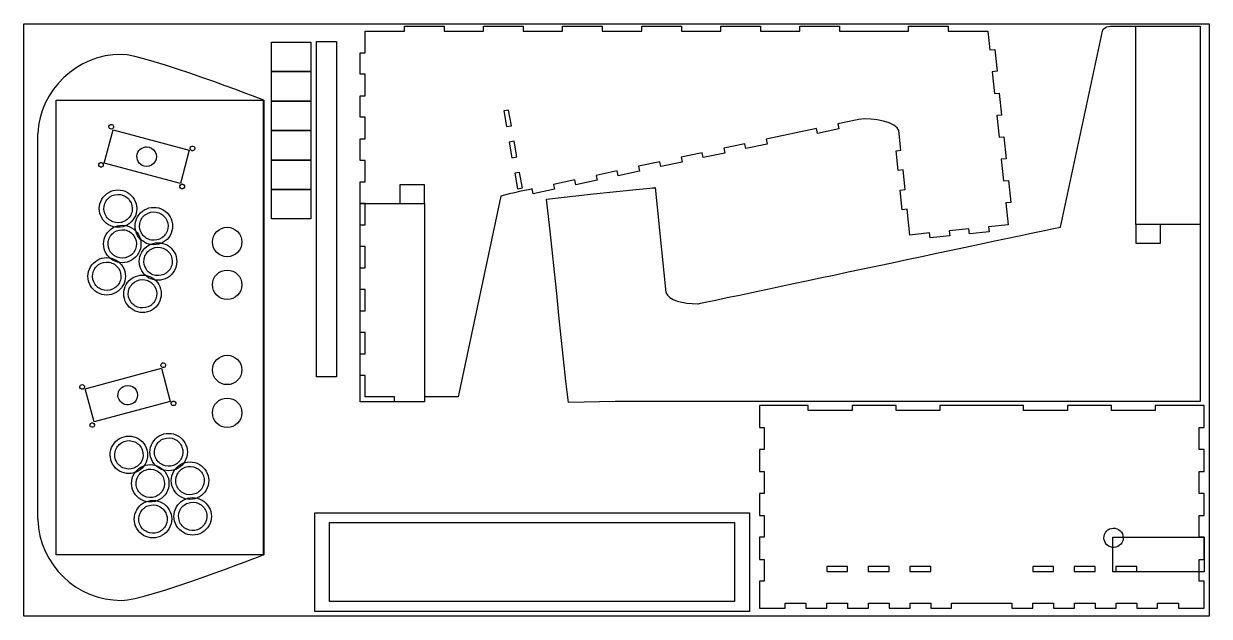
# Model space of a CAD drawing. Extents: x 10 to 3877, y -272 to 1728.
# Drawn here: x 1229 to 2429, y 709 to 1308 of the extents above; entities that cross this region are included whole.
import ezdxf

# ---------------------------------------------------------------- set-up
doc = ezdxf.new("R2010")
doc.units = 0
doc.layers.add('Calque_1', color=7, linetype='CONTINUOUS')

msp = doc.modelspace()

# ---------------------------------------------------------------- linework, layer by layer
at = {"layer": 'Calque_1', "color": 3}
for p, q in [((1229.365083, 1308.047846), (2428.865099, 1308.047846)), ((1229.365083, 708.54783), (1229.365083, 1308.047846)), ((2428.865099, 1308.047846), (2428.865099, 708.54783)), ((2354.714849, 1104.831824), (2354.714849, 1305.664118)), ((2354.714849, 1305.664118), (2419.764778, 1305.664118)), ((2419.764778, 1305.664118), (2419.764778, 1104.831824)), ((1262.348883, 770.82021), (1262.348883, 1230.820177)), ((1262.348883, 1230.820177), (1472.148881, 1230.820177)), ((1472.148881, 1230.820177), (1472.148881, 770.82021)), ((1310.760369, 1167.103877), (1319.76825, 1200.721745)), ((1319.76825, 1200.721745), (1396.852781, 1180.067007)), ((1396.852781, 1180.067007), (1387.844901, 1146.449139)), ((1387.844901, 1146.449139), (1310.760369, 1167.103877)), ((1634.722028, 1145.201134), (1609.822027, 1145.201134)), ((1609.822027, 1145.201134), (1609.822027, 1126.301133)), ((1634.722028, 1126.301133), (1634.722028, 1145.201134)), ((1569.672098, 925.468839), (1569.672098, 1126.301133)), ((1569.672098, 1126.301133), (1634.722028, 1126.301133)), ((1609.822027, 1126.301133), (1634.722028, 1126.301133)), ((1634.722028, 1126.301133), (1634.722028, 925.468839)), ((2419.764778, 1104.831824), (2354.714849, 1104.831824)), ((2354.714849, 1104.831824), (2354.714849, 1085.931823)), ((2379.61485, 1104.831824), (2354.714849, 1104.831824)), ((2379.61485, 1085.931823), (2379.61485, 1104.831824)), ((1319.885732, 1102.710563), (1319.885732, 1102.710563)), ((1356.100451, 1085.000368), (1356.100451, 1085.000368)), ((2354.714849, 1085.931823), (2379.61485, 1085.931823)), ((1324.164483, 1066.922319), (1324.164483, 1066.922319)), ((1360.379184, 1049.212096), (1360.379184, 1049.212096)), ((1308.453964, 1034.211661), (1308.453964, 1034.211661)), ((1344.668679, 1016.501435), (1344.668679, 1016.501435)), ((1291.597735, 938.77438), (1368.682266, 959.429118)), ((1368.682266, 959.429118), (1377.690147, 925.81125)), ((1300.605615, 905.156512), (1291.597735, 938.77438)), ((1377.690147, 925.81125), (1300.605615, 905.156512)), ((1634.722028, 925.468839), (1569.672098, 925.468839)), ((1340.697319, 853.589454), (1340.697319, 853.589454)), ((1380.915283, 856.359335), (1380.915283, 856.359335)), ((1362.296949, 824.7353), (1362.296949, 824.7353)), ((1402.514911, 827.505149), (1402.514911, 827.505149)), ((1365.046569, 788.551781), (1365.046569, 788.551781)), ((1405.264546, 791.321633), (1405.264546, 791.321633)), ((2331.398777, 753.68222), (2331.398777, 788.550421)), ((2331.398777, 788.550421), (2423.666972, 788.550421)), ((2423.666972, 788.550421), (2423.666972, 753.68222)), ((1472.148881, 770.82021), (1262.348883, 770.82021)), ((2423.666972, 753.68222), (2331.398777, 753.68222)), ((2428.865099, 708.54783), (1229.365083, 708.54783))]:
    msp.add_line(p, q, dxfattribs=at)
at = {"layer": 'Calque_1', "color": 7}
for p, q in [((1574.671967, 1278.753997), (1574.671995, 1300.468881)), ((1574.671995, 1300.468881), (1614.622048, 1300.468768)), ((1614.621991, 1305.468617), (1654.722045, 1305.468645)), ((1614.622048, 1300.468768), (1614.621991, 1305.468617)), ((1654.722045, 1305.468645), (1654.722045, 1300.468796)), ((1654.722045, 1300.468796), (1694.622003, 1300.468796)), ((1694.622003, 1300.468796), (1694.622003, 1305.468927)), ((1694.622003, 1305.468927), (1734.722056, 1305.468673)), ((1734.722056, 1305.468673), (1734.722028, 1300.468824)), ((1734.722028, 1300.468824), (1774.621986, 1300.468824)), ((1774.621986, 1300.468824), (1774.622042, 1305.468673)), ((1774.622042, 1305.468673), (1814.722124, 1305.46873)), ((1814.722124, 1305.46873), (1814.722011, 1300.468852)), ((1814.722011, 1300.468852), (1854.621941, 1300.468852)), ((1854.621941, 1300.468852), (1854.622082, 1305.46873)), ((1854.622082, 1305.46873), (1894.721994, 1305.46873)), ((1894.721994, 1305.46873), (1894.721966, 1300.468881)), ((1894.721966, 1300.468881), (1934.622065, 1300.468881)), ((1934.622037, 1305.468758), (1974.722034, 1305.468786)), ((1934.622065, 1300.468881), (1934.622037, 1305.468758)), ((1974.722034, 1305.468786), (1974.722034, 1300.468909)), ((1974.722034, 1300.468909), (2014.622076, 1300.468937)), ((2014.621935, 1305.468786), (2054.722017, 1305.468814)), ((2014.622076, 1300.468937), (2014.621935, 1305.468786)), ((2054.722017, 1305.468814), (2054.722102, 1300.468683)), ((2054.722102, 1300.468683), (2124.622028, 1300.468739)), ((2124.622028, 1300.468739), (2124.622057, 1305.468899)), ((2124.622057, 1305.468899), (2164.722054, 1305.468645)), ((2164.722054, 1305.468645), (2164.72211, 1300.468796)), ((2164.72211, 1300.468796), (2204.672106, 1300.468655)), ((2204.672106, 1300.468655), (2206.825349, 1281.553895)), ((2278.350811, 1102.14416), (2320.672463, 1300.664031)), ((2331.049868, 1305.664086), (2354.714866, 1305.664085)), ((2354.714866, 1305.664085), (2387.924867, 1305.664086)), ((2387.924867, 1305.664086), (2419.699865, 1305.664086)), ((2419.699865, 1305.664086), (2419.699482, 1276.954515)), ((1480.086372, 1289.366427), (1519.88869, 1289.366427)), ((1480.086372, 1259.564113), (1480.086372, 1289.366427)), ((1519.88869, 1289.366427), (1519.88869, 1259.564113)), ((1525.709602, 950.631793), (1525.709602, 1289.895594)), ((1525.709602, 1289.895594), (1545.684781, 1289.895594)), ((1545.684781, 1289.895594), (1545.684781, 950.631793)), ((1569.672005, 1256.889309), (1569.672062, 1278.754053)), ((1569.672062, 1278.754053), (1574.671967, 1278.753997)), ((2206.825349, 1281.553895), (2211.797822, 1282.076514)), ((2211.797822, 1282.076514), (2214.131292, 1259.876603)), ((2419.699472, 1276.954605), (2419.699421, 1255.089768)), ((2419.699482, 1276.954515), (2419.699472, 1276.954605)), ((1480.086372, 1259.564127), (1519.88869, 1259.564127)), ((1480.086372, 1229.761812), (1480.086372, 1259.564127)), ((1519.88869, 1259.564113), (1480.086372, 1259.564113)), ((1519.88869, 1259.564127), (1519.88869, 1229.761812)), ((2214.131292, 1259.876603), (2209.158593, 1259.353956)), ((1574.671939, 1256.889281), (1569.672005, 1256.889309)), ((1574.672137, 1235.224633), (1574.671939, 1256.889281)), ((2209.158593, 1259.353956), (2211.471065, 1237.352899)), ((2419.699421, 1255.089768), (2419.699471, 1255.089836)), ((2419.699471, 1255.089836), (2419.699474, 1233.425092)), ((2211.471065, 1237.352899), (2216.44368, 1237.875574)), ((2216.44368, 1237.875574), (2218.777093, 1215.675607)), ((1472.097827, 770.831361), (1472.097262, 1230.809201)), ((1480.086372, 1229.761855), (1519.88869, 1229.761855)), ((1480.086372, 1199.95954), (1480.086372, 1229.761855)), ((1519.88869, 1229.761812), (1480.086372, 1229.761812)), ((1519.88869, 1229.761855), (1519.88869, 1199.95954)), ((1569.672062, 1213.359945), (1569.672005, 1235.224661)), ((1569.672005, 1235.224661), (1574.672137, 1235.224633)), ((2419.699474, 1233.425092), (2419.699394, 1233.425047)), ((2419.699394, 1233.425047), (2419.699436, 1211.560404)), ((1574.671995, 1213.359917), (1569.672062, 1213.359945)), ((1574.672024, 1191.695269), (1574.671995, 1213.359917)), ((1719.961072, 1220.635042), (1715.036858, 1219.766757)), ((1715.036858, 1219.766757), (1717.824057, 1203.960619)), ((1722.748044, 1204.828903), (1719.961072, 1220.635042)), ((2218.777093, 1215.675607), (2213.804366, 1215.152988)), ((2213.804366, 1215.152988), (2216.116782, 1193.151959)), ((2419.699436, 1211.560404), (2419.699464, 1211.560407)), ((2419.699464, 1211.560407), (2419.699489, 1189.895726)), ((1317.309926, 1201.58549), (1317.309926, 1201.58549)), ((1480.086372, 1199.959582), (1519.88869, 1199.959582)), ((1480.086372, 1170.157268), (1480.086372, 1199.959582)), ((1519.88869, 1199.95954), (1480.086372, 1199.95954)), ((1519.88869, 1199.959582), (1519.88869, 1170.157268)), ((1717.824057, 1203.960619), (1722.748044, 1204.828903)), ((2031.348315, 1202.003577), (1980.582548, 1191.213036)), ((2032.387937, 1197.11292), (2031.348315, 1202.003577)), ((2054.004947, 1201.707723), (2032.387937, 1197.11292)), ((2074.435832, 1211.162168), (2052.965466, 1206.598465)), ((2052.965466, 1206.598465), (2054.004947, 1201.707723)), ((2116.943185, 1180.048522), (2114.858607, 1199.881971)), ((1243.633671, 1196.640217), (1243.404755, 1196.640217)), ((1243.404755, 1196.640217), (1243.40532, 809.572147)), ((1569.671977, 1169.830581), (1569.672034, 1191.695297)), ((1569.672034, 1191.695297), (1574.672024, 1191.695269)), ((1725.508968, 1189.170424), (1720.585065, 1188.302224)), ((1720.585065, 1188.302224), (1723.380843, 1172.446866)), ((1728.304774, 1173.315038), (1725.508968, 1189.170424)), ((1980.582548, 1191.213036), (1981.622057, 1186.322294)), ((2216.116782, 1193.151959), (2221.089255, 1193.674606)), ((2221.089255, 1193.674606), (2223.422669, 1171.474667)), ((2419.699489, 1189.895726), (2419.699435, 1189.895692)), ((2419.699435, 1189.895692), (2419.699451, 1168.031032)), ((1399.41365, 1179.585863), (1399.41365, 1179.585863)), ((1915.927015, 1177.470083), (1894.505473, 1172.916766)), ((1916.966468, 1172.579313), (1915.927015, 1177.470083)), ((1938.583506, 1177.174173), (1916.966468, 1172.579313)), ((1958.965397, 1186.618175), (1937.543968, 1182.064887)), ((1937.543968, 1182.064887), (1938.583506, 1177.174173)), ((1960.005019, 1181.727462), (1958.965397, 1186.618175)), ((1981.622057, 1186.322294), (1960.005019, 1181.727462)), ((2111.931793, 1179.386259), (2116.943185, 1180.048522)), ((2114.032063, 1159.403627), (2111.931793, 1179.386259)), ((1351.244289, 1164.02281), (1351.244289, 1164.02281)), ((1480.086372, 1170.157282), (1519.88869, 1170.157282)), ((1480.086372, 1140.354967), (1480.086372, 1170.157282)), ((1519.88869, 1170.157268), (1480.086372, 1170.157268)), ((1519.88869, 1170.157282), (1519.88869, 1140.354967)), ((1574.672108, 1169.830609), (1569.671977, 1169.830581)), ((1574.672108, 1148.165877), (1574.672108, 1169.830609)), ((1723.380843, 1172.446866), (1728.304774, 1173.315038)), ((1872.888464, 1168.321906), (1851.467063, 1163.76873)), ((1851.467063, 1163.76873), (1852.506488, 1158.877932)), ((1873.928001, 1163.431192), (1872.888464, 1168.321906)), ((1895.545095, 1168.026052), (1873.928001, 1163.431192)), ((1894.505473, 1172.916766), (1895.545095, 1168.026052)), ((2223.422669, 1171.474667), (2218.450054, 1170.952048)), ((2218.450054, 1170.952048), (2220.762527, 1148.950962)), ((2419.699451, 1168.031032), (2419.699485, 1168.030979)), ((2419.699485, 1168.030979), (2419.699482, 1146.366295)), ((1306.972845, 1163.00698), (1306.972845, 1163.00698)), ((1731.065867, 1157.656615), (1726.141767, 1156.788358)), ((1726.141767, 1156.788358), (1728.928739, 1140.982192)), ((1733.85284, 1141.850477), (1731.065867, 1157.656615)), ((1829.849997, 1159.173813), (1808.428484, 1154.620553)), ((1808.428484, 1154.620553), (1809.468077, 1149.729839)), ((1830.88945, 1154.283128), (1829.849997, 1159.173813)), ((1852.506488, 1158.877932), (1830.88945, 1154.283128)), ((2119.043454, 1160.065861), (2114.032063, 1159.403627)), ((2121.122811, 1140.282027), (2119.043454, 1160.065861)), ((1389.060909, 1140.948908), (1389.060909, 1140.948908)), ((1480.086372, 1140.354981), (1519.88869, 1140.354981)), ((1480.086372, 1110.552667), (1480.086372, 1140.354981)), ((1519.88869, 1140.354967), (1480.086372, 1140.354967)), ((1519.88869, 1140.354981), (1519.88869, 1110.552667)), ((1569.672062, 1126.301161), (1569.672005, 1148.165905)), ((1569.672005, 1148.165905), (1574.672108, 1148.165877)), ((1728.928739, 1140.982192), (1733.85284, 1141.850477)), ((1744.812404, 1135.98683), (1743.772895, 1140.877572)), ((1766.429554, 1140.581662), (1744.812404, 1135.98683)), ((1786.811474, 1150.025721), (1765.390017, 1145.472432)), ((1765.390017, 1145.472432), (1766.429554, 1140.581662)), ((1787.85104, 1145.135007), (1786.811474, 1150.025721)), ((1809.468077, 1149.729839), (1787.85104, 1145.135007)), ((1825.709289, 1138.003626), (1845.699244, 1140.104655)), ((1845.699244, 1140.104655), (1845.699216, 1140.104652)), ((1868.129749, 1142.181257), (1878.950308, 1036.199275)), ((2116.11142, 1139.619849), (2121.122811, 1140.282027)), ((2118.211661, 1119.637217), (2116.11142, 1139.619849)), ((2220.762527, 1148.950962), (2225.735198, 1149.47361)), ((2225.735198, 1149.47361), (2228.068385, 1127.27367)), ((2419.699482, 1146.366295), (2419.69937, 1146.366283)), ((2419.69937, 1146.366283), (2419.699391, 1124.501567)), ((1712.011295, 1133.621893), (1669.912148, 935.201914)), ((1758.25918, 1130.691853), (1788.045127, 1133.822482)), ((1761.622077, 1101.34171), (1758.25918, 1130.691853)), ((1788.045127, 1133.822482), (1788.045155, 1133.822485)), ((1788.045155, 1133.822485), (1805.918364, 1135.923488)), ((1805.918333, 1135.923513), (1825.709317, 1138.003629)), ((1805.918364, 1135.923488), (1805.918333, 1135.923513)), ((1825.709317, 1138.003629), (1825.709289, 1138.003626)), ((1574.67208, 1126.301189), (1569.672062, 1126.301161)), ((1574.672024, 1104.636456), (1574.67208, 1126.301189)), ((2123.223053, 1120.299423), (2118.211661, 1119.637217)), ((2125.961229, 1094.247461), (2123.223053, 1120.299423)), ((2228.068385, 1127.27367), (2223.095799, 1126.751051)), ((2223.095799, 1126.751051), (2225.413323, 1104.700238)), ((2419.699391, 1124.501567), (2419.699475, 1124.501576)), ((2419.699475, 1124.501576), (2419.699475, 1102.836864)), ((1322.296383, 1106.870718), (1322.296383, 1106.870718)), ((1519.88869, 1110.552667), (1480.086372, 1110.552667)), ((1569.672062, 1082.77174), (1569.672062, 1104.636456)), ((1569.672062, 1104.636456), (1574.672024, 1104.636456)), ((2225.413323, 1104.700238), (2205.572677, 1102.614898)), ((1763.95527, 1079.141783), (1761.622077, 1101.34171)), ((1761.622077, 1101.34171), (1761.622077, 1101.34171)), ((2145.801904, 1096.332801), (2125.961229, 1094.247461)), ((2146.324523, 1091.360158), (2145.801904, 1096.332801)), ((2166.314464, 1093.46119), (2146.324523, 1091.360158)), ((2185.582792, 1100.513923), (2165.791789, 1098.433804)), ((2165.791789, 1098.433804), (2166.314464, 1093.46119)), ((2186.105383, 1095.541337), (2185.582792, 1100.513923)), ((2206.095296, 1097.64234), (2186.105383, 1095.541337)), ((2205.572677, 1102.614898), (2206.095296, 1097.64234)), ((2271.193593, 1100.835477), (2278.350811, 1102.14416)), ((2419.699475, 1102.836864), (2419.69936, 1102.83688)), ((2419.69936, 1102.83688), (2419.699412, 1080.972139)), ((1358.511093, 1089.160523), (1358.511093, 1089.160523)), ((1574.672024, 1082.77174), (1569.672062, 1082.77174)), ((1574.672024, 1061.107064), (1574.672024, 1082.77174)), ((2419.699412, 1080.972139), (2419.699466, 1080.972173)), ((2419.699466, 1080.972173), (2419.699468, 1059.307433)), ((1326.57512, 1071.082477), (1326.57512, 1071.082477)), ((1435.212716, 1072.360215), (1435.212716, 1072.360215)), ((1763.955383, 1079.141795), (1763.95527, 1079.141783)), ((1766.26779, 1057.140711), (1763.955383, 1079.141795)), ((1569.671977, 1039.242348), (1569.672005, 1061.107007)), ((1569.672005, 1061.107007), (1574.672024, 1061.107064)), ((1768.60121, 1034.94078), (1766.26779, 1057.140711)), ((1766.26779, 1057.140711), (1766.26779, 1057.140711)), ((2419.699437, 1059.307458), (2419.699403, 1037.442736)), ((2419.699468, 1059.307433), (2419.699437, 1059.307458)), ((1362.789834, 1053.37228), (1362.789834, 1053.37228)), ((1310.864591, 1038.371735), (1310.864591, 1038.371735)), ((1574.671995, 1039.24232), (1569.671977, 1039.242348)), ((1574.672052, 1017.577643), (1574.671995, 1039.24232)), ((1770.913496, 1012.939768), (1768.601095, 1034.940796)), ((1768.601095, 1034.940796), (1768.60121, 1034.94078)), ((2419.699403, 1037.442736), (2419.699484, 1037.442773)), ((2419.699484, 1037.442773), (2419.699481, 1015.778089)), ((1347.079296, 1020.66154), (1347.079296, 1020.66154)), ((1435.21273, 1029.011361), (1435.21273, 1029.011361)), ((1569.672062, 995.713012), (1569.671977, 1017.577643)), ((1569.671977, 1017.577643), (1574.672052, 1017.577643)), ((1770.913384, 1012.939756), (1770.913496, 1012.939768)), ((1773.246804, 990.739825), (1770.913384, 1012.939756)), ((2419.699481, 1015.778089), (2419.699368, 1015.778077)), ((2419.699368, 1015.778077), (2419.699418, 993.913364)), ((1574.671967, 995.712928), (1569.672062, 995.713012)), ((1574.671939, 974.048195), (1574.671967, 995.712928)), ((1775.559209, 968.738769), (1773.246804, 990.739825)), ((1773.246804, 990.739825), (1773.246804, 990.739825)), ((2419.699418, 993.913364), (2419.699477, 993.913342)), ((2419.699477, 993.913342), (2419.699477, 972.24863)), ((1569.671977, 952.183423), (1569.672034, 974.048279)), ((1569.672034, 974.048279), (1574.671939, 974.048195)), ((2419.699418, 972.248652), (2419.699352, 950.383956)), ((2419.699477, 972.24863), (2419.699418, 972.248652)), ((1371.140615, 960.292869), (1371.140615, 960.292869)), ((1777.892654, 946.538869), (1775.559178, 968.738795)), ((1775.559178, 968.738795), (1775.559209, 968.738769)), ((1545.684781, 950.631793), (1525.709602, 950.631793)), ((1574.672052, 952.183507), (1569.671977, 952.183423)), ((1574.672052, 930.468765), (1574.672052, 952.183507)), ((2419.699352, 950.383956), (2419.699467, 950.383939)), ((2419.699467, 950.383939), (2419.699473, 925.78594)), ((1289.036891, 938.293243), (1289.036891, 938.293243)), ((1435.212716, 942.909422), (1435.212716, 942.909422)), ((1777.892514, 946.538855), (1777.892654, 946.538869)), ((1780.402141, 924.778114), (1777.892514, 946.538855)), ((1604.622039, 930.468765), (1574.672052, 930.468765)), ((1604.621983, 925.468831), (1604.622039, 930.468765)), ((1634.722, 925.468944), (1604.621983, 925.468831)), ((1634.722084, 930.468849), (1634.722, 925.468944)), ((1668.764576, 930.468849), (1634.722084, 930.468849)), ((1669.912148, 935.201914), (1668.764576, 930.468849)), ((1827.824315, 925.785935), (1780.402141, 924.778114)), ((1827.824375, 925.785913), (1827.824315, 925.785935)), ((1867.924363, 925.78591), (1827.824375, 925.785913)), ((1867.924388, 925.785942), (1867.924363, 925.78591)), ((1937.824344, 925.785941), (1867.924388, 925.785942)), ((1937.8244, 925.785947), (1937.824344, 925.785941)), ((1977.924501, 925.785956), (1937.8244, 925.785947)), ((1977.924332, 925.785938), (1977.924501, 925.785956)), ((2017.82437, 925.785948), (1977.924332, 925.785938)), ((2017.824398, 925.785951), (2017.82437, 925.785948)), ((2057.924358, 925.785945), (2017.824398, 925.785951)), ((2057.92433, 925.785943), (2057.924358, 925.785945)), ((2097.824427, 925.78593), (2057.92433, 925.785943)), ((2097.824429, 925.785902), (2097.824427, 925.78593)), ((2137.924361, 925.785894), (2097.824429, 925.785902)), ((2137.924443, 925.785931), (2137.924361, 925.785894)), ((2177.824424, 925.785934), (2137.924443, 925.785931)), ((2177.824315, 925.785894), (2177.824424, 925.785934)), ((2217.924412, 925.785932), (2177.824315, 925.785894)), ((2217.92444, 925.785935), (2217.924412, 925.785932)), ((2257.824366, 925.785933), (2217.92444, 925.785935)), ((2257.824397, 925.785908), (2257.824366, 925.785933)), ((2297.924441, 925.785911), (2257.824397, 925.785908)), ((2337.824363, 925.785937), (2297.924438, 925.785939)), ((2297.924438, 925.785939), (2297.924441, 925.785911)), ((2337.824394, 925.785912), (2337.824363, 925.785937)), ((2377.924464, 925.785946), (2337.824394, 925.785912)), ((2377.924379, 925.785937), (2377.924464, 925.785946)), ((2419.699473, 925.78594), (2377.924379, 925.785937)), ((1337.206252, 922.73019), (1337.206252, 922.73019)), ((1381.493356, 921.655914), (1381.493356, 921.655914)), ((1973.682951, 921.709343), (1973.682951, 899.437098)), ((2023.177364, 916.709353), (2023.177364, 921.709371)), ((2067.521814, 916.709353), (2023.177364, 916.709353)), ((2112.066275, 921.709371), (2067.521814, 921.709371)), ((2067.521814, 921.709371), (2067.521814, 916.709353)), ((2112.066275, 916.709353), (2112.066275, 921.709371)), ((2156.410668, 916.709353), (2112.066275, 916.709353)), ((2240.955135, 921.709371), (2156.410668, 921.709371)), ((2156.410668, 921.709371), (2156.410668, 916.709353)), ((2240.955135, 916.709353), (2240.955135, 921.709371)), ((2285.299585, 916.709353), (2240.955135, 916.709353)), ((2329.844018, 921.709371), (2285.299585, 921.709371)), ((2285.299585, 921.709371), (2285.299585, 916.709353)), ((2329.844018, 916.709353), (2329.844018, 921.709371)), ((2374.188439, 916.709353), (2329.844018, 916.709353)), ((2374.188439, 921.709371), (2374.188439, 916.709353)), ((2423.682909, 899.43707), (2423.682909, 921.709343)), ((1299.373972, 899.714733), (1299.373972, 899.714733)), ((1435.21273, 899.560568), (1435.21273, 899.560568)), ((1973.682951, 899.437098), (1978.682941, 899.437098)), ((1978.682941, 899.437098), (1978.682913, 877.314855)), ((2418.682919, 877.314827), (2418.68289, 899.43707)), ((2418.68289, 899.43707), (2423.682909, 899.43707)), ((1973.682979, 877.314855), (1973.682951, 854.992629)), ((1978.682913, 877.314855), (1973.682979, 877.314855)), ((2423.682881, 877.314827), (2418.682919, 877.314827)), ((2423.682909, 854.992629), (2423.682881, 877.314827)), ((1340.704926, 858.397579), (1340.704926, 858.397579)), ((1380.922883, 861.167455), (1380.922883, 861.167455)), ((1973.682951, 854.992629), (1978.682941, 854.992629)), ((1978.682941, 854.992629), (1978.682913, 832.870414)), ((2418.682919, 832.870414), (2418.68289, 854.992629)), ((2418.68289, 854.992629), (2423.682909, 854.992629)), ((1362.304542, 829.543421), (1362.304542, 829.543421)), ((1402.522503, 832.313299), (1402.522503, 832.313299)), ((1978.682913, 832.870414), (1973.682979, 832.870414)), ((1973.682979, 832.870414), (1973.682979, 810.548159)), ((2423.682881, 832.870414), (2418.682919, 832.870414)), ((2423.682881, 810.548159), (2423.682881, 832.870414)), ((1243.40532, 809.572147), (1243.40532, 806.384758)), ((1243.40532, 806.384758), (1243.518482, 806.384758)), ((1523.86769, 713.432829), (1523.86769, 813.193984)), ((1523.86769, 813.193984), (1963.628823, 813.193984)), ((1963.628823, 813.193984), (1963.628823, 713.432829)), ((1973.682979, 810.548159), (1978.682913, 810.548159)), ((1978.682913, 810.548159), (1978.682941, 788.425944)), ((2418.68289, 788.425944), (2418.682919, 810.548159)), ((2418.682919, 810.548159), (2423.682881, 810.548159)), ((1365.054197, 793.359823), (1365.054197, 793.359823)), ((1405.272149, 796.129699), (1405.272149, 796.129699)), ((1538.714358, 723.571888), (1538.714358, 803.405586)), ((1538.714358, 803.405586), (1948.548081, 803.405586)), ((1948.548081, 803.405586), (1948.548081, 723.571888)), ((1978.682941, 788.425944), (1973.682951, 788.425944)), ((1973.682951, 788.425944), (1973.682979, 766.103718)), ((2423.682909, 788.425944), (2418.68289, 788.425944)), ((2423.682881, 766.103718), (2423.682909, 788.425944)), ((1973.682979, 766.103718), (1978.682913, 766.103718)), ((1978.682913, 766.103718), (1978.682941, 743.981503)), ((2041.790879, 758.824191), (2041.790851, 753.824229)), ((2062.943492, 758.824219), (2041.790879, 758.824191)), ((2062.94352, 753.824229), (2062.943492, 758.824219)), ((2083.89615, 758.824191), (2083.896122, 753.824229)), ((2105.048678, 758.824219), (2083.89615, 758.824191)), ((2105.048763, 753.824229), (2105.048678, 758.824219)), ((2126.001421, 758.824191), (2126.001392, 753.824229)), ((2147.153977, 758.824219), (2126.001421, 758.824191)), ((2147.154033, 753.824229), (2147.153977, 758.824219)), ((2250.211911, 758.824191), (2250.211883, 753.824229)), ((2271.364467, 758.824219), (2250.211911, 758.824191)), ((2271.364495, 753.824201), (2271.364467, 758.824219)), ((2292.317182, 758.824191), (2292.317153, 753.824229)), ((2313.469766, 758.824219), (2292.317182, 758.824191)), ((2313.469794, 753.824201), (2313.469766, 758.824219)), ((2355.575065, 758.824219), (2334.422396, 758.824219)), ((2334.422396, 758.824219), (2334.422396, 753.824229)), ((2355.575065, 753.824201), (2355.575065, 758.824219)), ((2418.68289, 743.981503), (2418.682919, 766.103718)), ((2418.682919, 766.103718), (2423.682881, 766.103718)), ((1978.682941, 743.981503), (1973.682951, 743.981503)), ((1973.682951, 743.981503), (1973.682951, 716.71099)), ((2041.790851, 753.824229), (2062.94352, 753.824229)), ((2083.896122, 753.824229), (2105.048763, 753.824229)), ((2126.001392, 753.824229), (2147.154033, 753.824229)), ((2250.211883, 753.824229), (2271.364495, 753.824201)), ((2292.317153, 753.824229), (2313.469794, 753.824201)), ((2334.422396, 753.824229), (2355.575065, 753.824201)), ((2423.682909, 743.981503), (2418.68289, 743.981503)), ((2423.682909, 716.71099), (2423.682909, 743.981503)), ((1948.548081, 723.571888), (1538.714358, 723.571888)), ((1999.785544, 716.708168), (1999.785544, 721.708186)), ((1999.785544, 721.708186), (2020.738174, 721.708186)), ((2020.738174, 721.708186), (2020.738174, 716.708168)), ((2041.890814, 716.708168), (2041.890814, 721.708186)), ((2041.890814, 721.708186), (2062.843444, 721.708186)), ((2062.843444, 721.708186), (2062.843444, 716.708168)), ((2083.996085, 716.708168), (2083.996085, 721.708186)), ((2083.996085, 721.708186), (2104.948715, 721.708186)), ((2104.948715, 721.708186), (2104.948715, 716.708168)), ((2126.101327, 716.708168), (2126.101327, 721.708186)), ((2126.101327, 721.708186), (2147.053985, 721.708186)), ((2147.053985, 721.708186), (2147.053985, 716.708168)), ((2168.206598, 716.708168), (2168.206598, 721.708186)), ((2168.206598, 721.708186), (2229.159205, 721.708186)), ((2229.159205, 721.708186), (2229.159205, 716.708168)), ((2250.311874, 716.708168), (2250.311874, 721.708186)), ((2250.311874, 721.708186), (2271.264476, 721.708186)), ((2271.264476, 721.708186), (2271.264476, 716.708168)), ((2292.417145, 716.708168), (2292.417145, 721.708186)), ((2292.417145, 721.708186), (2313.369746, 721.708186)), ((2313.369746, 721.708186), (2313.369746, 716.708168)), ((2334.522387, 716.708168), (2334.522387, 721.708186)), ((2334.522387, 721.708186), (2355.475017, 721.708186)), ((2355.475017, 721.708186), (2355.475017, 716.708168)), ((2376.62763, 716.708168), (2376.62763, 721.708186)), ((2376.62763, 721.708186), (2397.580288, 721.708186)), ((2397.580288, 721.708186), (2397.580288, 716.708168)), ((1963.628823, 713.432829), (1523.86769, 713.432829)), ((1999.785544, 716.708168), (1999.785544, 716.708168)), ((2020.738174, 716.708168), (2041.890814, 716.708168)), ((2062.843444, 716.708168), (2083.996085, 716.708168)), ((2104.948715, 716.708168), (2126.101327, 716.708168)), ((2147.053985, 716.708168), (2168.206598, 716.708168)), ((2229.159205, 716.708168), (2250.311874, 716.708168)), ((2271.264476, 716.708168), (2292.417145, 716.708168)), ((2313.369746, 716.708168), (2334.522387, 716.708168)), ((2355.475017, 716.708168), (2376.62763, 716.708168))]:
    msp.add_line(p, q, dxfattribs=at)
for points in [[(2320.672463, 1300.664031), (2321.282282, 1303.094426), (2324.72113, 1305.670883), (2331.049868, 1305.664086)], [(1328.354609, 1277.018265), (1283.25548, 1276.962018), (1246.060853, 1241.674023), (1243.633671, 1196.640217)], [(1472.097262, 1230.809201), (1472.097262, 1230.809201), (1353.605492, 1276.457546), (1328.354609, 1277.018265)], [(2114.858607, 1199.881971), (2112.866287, 1207.896405), (2088.398495, 1213.708885), (2074.435832, 1211.162168)], [(1315.608962, 1203.267962), (1315.384622, 1204.087159), (1315.61843, 1204.959741), (1316.222312, 1205.557017)], [(1317.309926, 1201.58549), (1316.481705, 1201.807411), (1315.833301, 1202.448766), (1315.608962, 1203.267962)], [(1316.222312, 1205.557017), (1316.826194, 1206.154292), (1317.708405, 1206.385519), (1318.536626, 1206.163598)], [(1320.241497, 1203.253379), (1319.902753, 1201.989169), (1318.590244, 1201.24243), (1317.309926, 1201.58549)], [(1318.536626, 1206.163598), (1319.816944, 1205.820538), (1320.580241, 1204.517588), (1320.241497, 1203.253379)], [(1351.244289, 1164.02281), (1345.962976, 1165.437935), (1342.82881, 1170.86647), (1344.243934, 1176.147784)], [(1344.243934, 1176.147784), (1345.659057, 1181.429098), (1351.087592, 1184.563264), (1356.368906, 1183.148142)], [(1356.368906, 1183.148142), (1359.785317, 1182.232717), (1362.453838, 1179.564196), (1363.369263, 1176.147784)], [(1363.369263, 1176.147784), (1364.284688, 1172.731373), (1363.307941, 1169.086106), (1360.806955, 1166.585119)], [(1399.41365, 1179.585863), (1398.133331, 1179.928924), (1397.370035, 1181.231874), (1397.708779, 1182.496083)], [(1397.708779, 1182.496083), (1398.047523, 1183.760293), (1399.360032, 1184.507032), (1400.64035, 1184.163972)], [(1402.345221, 1181.253752), (1402.006477, 1179.989543), (1400.693968, 1179.242803), (1399.41365, 1179.585863)], [(1400.64035, 1184.163972), (1401.920668, 1183.820911), (1402.683965, 1182.517962), (1402.345221, 1181.253752)], [(1305.271881, 1164.689452), (1305.047542, 1165.508649), (1305.28135, 1166.381231), (1305.885231, 1166.978506)], [(1306.972845, 1163.00698), (1306.144624, 1163.228901), (1305.49622, 1163.870256), (1305.271881, 1164.689452)], [(1305.885231, 1166.978506), (1306.489113, 1167.575782), (1307.371325, 1167.807009), (1308.199545, 1167.585088)], [(1309.287159, 1163.613562), (1308.683278, 1163.016287), (1307.801066, 1162.785059), (1306.972845, 1163.00698)], [(1308.199545, 1167.585088), (1309.027766, 1167.363167), (1309.67617, 1166.721812), (1309.90051, 1165.902616)], [(1309.90051, 1165.902616), (1310.124849, 1165.08342), (1309.891041, 1164.210837), (1309.287159, 1163.613562)], [(1360.806955, 1166.585119), (1358.305968, 1164.084132), (1354.6607, 1163.107386), (1351.244289, 1164.02281)], [(1387.363852, 1142.645964), (1387.141931, 1143.474185), (1387.378718, 1144.357886), (1387.985018, 1144.964186)], [(1389.060909, 1140.948908), (1388.232688, 1141.170829), (1387.585773, 1141.817743), (1387.363852, 1142.645964)], [(1387.985018, 1144.964186), (1388.591318, 1145.570486), (1389.475019, 1145.807273), (1390.30324, 1145.585352)], [(1391.37913, 1141.570073), (1390.772831, 1140.963774), (1389.889129, 1140.726987), (1389.060909, 1140.948908)], [(1390.30324, 1145.585352), (1391.131461, 1145.363431), (1391.778375, 1144.716516), (1392.000296, 1143.888295)], [(1392.000296, 1143.888295), (1392.222217, 1143.060075), (1391.98543, 1142.176373), (1391.37913, 1141.570073)], [(1743.772895, 1140.877572), (1743.772895, 1140.877572), (1720.652996, 1136.30862), (1712.011295, 1133.621893)], [(1845.699216, 1140.104652), (1852.984773, 1140.96634), (1868.129749, 1142.181257), (1868.129749, 1142.181257)], [(1310.646285, 1123.508943), (1311.307724, 1127.260188), (1313.43225, 1130.595036), (1316.552491, 1132.779857)], [(1316.552491, 1132.779857), (1319.672732, 1134.964678), (1323.533094, 1135.820502), (1327.284338, 1135.159057)], [(1327.284338, 1135.159057), (1331.035612, 1134.497617), (1334.370482, 1132.373068), (1336.555304, 1129.252795)], [(1336.555304, 1129.252795), (1338.740127, 1126.132522), (1339.595929, 1122.272125), (1338.934442, 1118.52086)], [(1313.02541, 1112.776992), (1310.840588, 1115.897271), (1309.98479, 1119.757674), (1310.646285, 1123.508943)], [(1338.934442, 1118.52086), (1338.27301, 1114.769608), (1336.148485, 1111.434752), (1333.028242, 1109.249926)], [(1352.767205, 1115.069665), (1355.887449, 1117.254486), (1359.747813, 1118.110307), (1363.499059, 1117.448858)], [(1363.499059, 1117.448858), (1367.250333, 1116.787419), (1370.585204, 1114.662871), (1372.770028, 1111.542598)], [(1322.296383, 1106.870718), (1318.545105, 1107.532159), (1315.210232, 1109.656712), (1313.02541, 1112.776992)], [(1333.028242, 1109.249926), (1329.907999, 1107.065099), (1326.047632, 1106.209272), (1322.296383, 1106.870718)], [(1349.240118, 1095.066796), (1347.055295, 1098.187075), (1346.199497, 1102.047479), (1346.860992, 1105.798748)], [(1346.860992, 1105.798748), (1347.522432, 1109.549995), (1349.646961, 1112.884845), (1352.767205, 1115.069665)], [(1372.770028, 1111.542598), (1374.954851, 1108.422324), (1375.810654, 1104.561926), (1375.149167, 1100.810661)], [(1314.92505, 1087.720694), (1315.586483, 1091.47194), (1317.711004, 1094.806792), (1320.83124, 1096.991619)], [(1320.83124, 1096.991619), (1323.951477, 1099.176446), (1327.811836, 1100.032279), (1331.563083, 1099.370843)], [(1331.563083, 1099.370843), (1335.31436, 1098.7094), (1338.649232, 1096.584846), (1340.834053, 1093.464568)], [(1340.834053, 1093.464568), (1343.018875, 1090.344289), (1343.874674, 1086.483887), (1343.213181, 1082.732619)], [(1358.511093, 1089.160523), (1354.759814, 1089.821963), (1351.42494, 1091.946516), (1349.240118, 1095.066796)], [(1375.149167, 1100.810661), (1374.487734, 1097.059406), (1372.363206, 1093.724549), (1369.24296, 1091.539723)], [(1420.352703, 1087.220203), (1420.352703, 1091.161323), (1421.918308, 1094.941025), (1424.705101, 1097.727817)], [(1424.705101, 1097.727817), (1427.491894, 1100.514609), (1431.271596, 1102.080212), (1435.212716, 1102.080211)], [(1435.212716, 1102.080211), (1439.153837, 1102.080213), (1442.93354, 1100.51461), (1445.720333, 1097.727818)], [(1445.720333, 1097.727818), (1448.507127, 1094.941026), (1450.072732, 1091.161324), (1450.072733, 1087.220203)], [(1911.269106, 1024.581119), (1911.269106, 1024.581119), (2158.960892, 1077.135276), (2271.193593, 1100.835477)], [(1317.30417, 1076.988758), (1315.119355, 1080.109034), (1314.263559, 1083.969431), (1314.92505, 1087.720694)], [(1343.213181, 1082.732619), (1342.551746, 1078.981367), (1340.427221, 1075.646512), (1337.306978, 1073.461686)], [(1357.045954, 1079.28143), (1360.166195, 1081.466256), (1364.026559, 1082.322085), (1367.777807, 1081.660643)], [(1369.24296, 1091.539723), (1366.122714, 1089.354897), (1362.262344, 1088.499072), (1358.511093, 1089.160523)], [(1367.777807, 1081.660643), (1371.52908, 1080.999196), (1374.863948, 1078.874642), (1377.048766, 1075.754365)], [(1435.212716, 1072.360215), (1427.005767, 1072.360214), (1420.352715, 1079.013254), (1420.352703, 1087.220203)], [(1450.072733, 1087.220203), (1450.07272, 1079.013253), (1443.419667, 1072.360212), (1435.212716, 1072.360215)], [(1326.57512, 1071.082477), (1322.82385, 1071.743927), (1319.488986, 1073.868482), (1317.30417, 1076.988758)], [(1337.306978, 1073.461686), (1334.186735, 1071.27686), (1330.326369, 1070.421032), (1326.57512, 1071.082477)], [(1353.518877, 1059.278559), (1351.33406, 1062.398836), (1350.478263, 1066.259235), (1351.139755, 1070.010499)], [(1351.139755, 1070.010499), (1351.801189, 1073.761749), (1353.925713, 1077.096603), (1357.045954, 1079.28143)], [(1377.048766, 1075.754365), (1379.233584, 1072.634088), (1380.089381, 1068.773688), (1379.427889, 1065.022423)], [(1299.214494, 1055.009959), (1299.875934, 1058.761204), (1302.00046, 1062.096051), (1305.120701, 1064.280872)], [(1305.120701, 1064.280872), (1308.240941, 1066.465692), (1312.101302, 1067.321517), (1315.852546, 1066.660073)], [(1315.852546, 1066.660073), (1319.60382, 1065.998633), (1322.938689, 1063.874084), (1325.123512, 1060.753811)], [(1325.123512, 1060.753811), (1327.308334, 1057.633538), (1328.164138, 1053.773141), (1327.502652, 1050.021876)], [(1362.789834, 1053.37228), (1359.038561, 1054.033728), (1355.703695, 1056.158282), (1353.518877, 1059.278559)], [(1373.521689, 1055.751492), (1370.401447, 1053.566666), (1366.541083, 1052.710838), (1362.789834, 1053.37228)], [(1379.427889, 1065.022423), (1378.766455, 1061.271173), (1376.64193, 1057.936319), (1373.521689, 1055.751492)], [(1420.352728, 1043.871377), (1420.352733, 1052.078325), (1427.005782, 1058.731368), (1435.21273, 1058.731365)], [(1435.21273, 1058.731365), (1443.419677, 1058.731366), (1450.072725, 1052.078324), (1450.07273, 1043.871377)], [(1301.59362, 1044.278009), (1299.408798, 1047.398288), (1298.553, 1051.258691), (1299.214494, 1055.009959)], [(1310.864591, 1038.371735), (1307.113314, 1039.033177), (1303.778441, 1041.15773), (1301.59362, 1044.278009)], [(1327.502652, 1050.021876), (1326.841218, 1046.270625), (1324.716693, 1042.935769), (1321.59645, 1040.750943)], [(1335.42922, 1037.299759), (1336.09066, 1041.051003), (1338.215185, 1044.385849), (1341.335424, 1046.57067)], [(1341.335424, 1046.57067), (1344.455663, 1048.755491), (1348.316022, 1049.611317), (1352.067266, 1048.949875)], [(1352.067266, 1048.949875), (1355.818539, 1048.288435), (1359.153408, 1046.163886), (1361.338231, 1043.043613)], [(1424.705116, 1033.363758), (1421.918324, 1036.150552), (1420.352723, 1039.930256), (1420.352728, 1043.871377)], [(1450.07273, 1043.871377), (1450.072735, 1039.930257), (1448.507134, 1036.150553), (1445.720343, 1033.363759)], [(1321.59645, 1040.750943), (1318.476207, 1038.566116), (1314.61584, 1037.710289), (1310.864591, 1038.371735)], [(1337.808341, 1026.567819), (1335.623524, 1029.688096), (1334.767728, 1033.548495), (1335.42922, 1037.299759)], [(1363.717371, 1032.311678), (1363.055936, 1028.560424), (1360.931409, 1025.225568), (1357.811163, 1023.040742)], [(1361.338231, 1043.043613), (1363.523054, 1039.92334), (1364.378857, 1036.062943), (1363.717371, 1032.311678)], [(1435.21273, 1029.011361), (1431.27161, 1029.011359), (1427.491907, 1030.576964), (1424.705116, 1033.363758)], [(1445.720343, 1033.363759), (1442.933552, 1030.576965), (1439.15385, 1029.01136), (1435.21273, 1029.011361)], [(1878.950308, 1036.199275), (1882.218553, 1027.879218), (1895.718957, 1024.944833), (1911.269106, 1024.581119)], [(1347.079296, 1020.66154), (1343.328024, 1021.322988), (1339.993158, 1023.447542), (1337.808341, 1026.567819)], [(1357.811163, 1023.040742), (1354.690917, 1020.855916), (1350.830548, 1020.000091), (1347.079296, 1020.66154)], [(1424.705101, 968.277024), (1427.491894, 971.063816), (1431.271596, 972.629419), (1435.212716, 972.629418)], [(1435.212716, 972.629418), (1439.153837, 972.62942), (1442.93354, 971.063817), (1445.720333, 968.277025)], [(1368.209044, 961.960758), (1367.8703, 963.224968), (1368.633596, 964.527917), (1369.913914, 964.870978)], [(1371.140615, 960.292869), (1369.860297, 959.949809), (1368.547787, 960.696548), (1368.209044, 961.960758)], [(1369.913914, 964.870978), (1371.194233, 965.214038), (1372.506742, 964.467299), (1372.845486, 963.203089)], [(1372.845486, 963.203089), (1373.18423, 961.938879), (1372.420933, 960.63593), (1371.140615, 960.292869)], [(1420.352703, 957.769411), (1420.352703, 961.71053), (1421.918308, 965.490232), (1424.705101, 968.277024)], [(1445.720333, 968.277025), (1448.507127, 965.490233), (1450.072732, 961.710531), (1450.072733, 957.769411)], [(1435.212716, 942.909422), (1427.005767, 942.909421), (1420.352715, 949.562461), (1420.352703, 957.769411)], [(1450.072733, 957.769411), (1450.07272, 949.56246), (1443.419667, 942.909419), (1435.212716, 942.909422)], [(1286.722577, 938.899825), (1286.118695, 939.4971), (1285.884887, 940.369682), (1286.109227, 941.188879)], [(1286.109227, 941.188879), (1286.333566, 942.008075), (1286.98197, 942.64943), (1287.810191, 942.871351)], [(1289.036891, 938.293243), (1288.20867, 938.071322), (1287.326458, 938.302549), (1286.722577, 938.899825)], [(1287.810191, 942.871351), (1289.090509, 943.214411), (1290.403018, 942.467672), (1290.741762, 941.203462)], [(1290.741762, 941.203462), (1291.080506, 939.939253), (1290.317209, 938.636304), (1289.036891, 938.293243)], [(1325.081279, 929.730547), (1323.666155, 935.011861), (1326.800321, 940.440396), (1332.081635, 941.855521)], [(1332.081635, 941.855521), (1335.498046, 942.770945), (1339.143313, 941.794199), (1341.6443, 939.293212)], [(1341.6443, 939.293212), (1344.145287, 936.792226), (1345.122033, 933.146958), (1344.206609, 929.730547)], [(1337.206252, 922.73019), (1331.924938, 921.315067), (1326.496403, 924.449233), (1325.081279, 929.730547)], [(1344.206609, 929.730547), (1343.291184, 926.314135), (1340.622663, 923.645614), (1337.206252, 922.73019)], [(1379.175134, 922.277079), (1378.568834, 922.883379), (1378.332047, 923.76708), (1378.553968, 924.595301)], [(1378.553968, 924.595301), (1378.775889, 925.423522), (1379.422804, 926.070436), (1380.251025, 926.292358)], [(1380.251025, 926.292358), (1381.079246, 926.514279), (1381.962947, 926.277492), (1382.569247, 925.671192)], [(1382.569247, 925.671192), (1383.175546, 925.064892), (1383.412333, 924.181191), (1383.190412, 923.35297)], [(1420.352728, 914.420584), (1420.352733, 922.627532), (1427.005782, 929.280575), (1435.21273, 929.280572)], [(1435.21273, 929.280572), (1443.419677, 929.280573), (1450.072725, 922.627531), (1450.07273, 914.420584)], [(1381.493356, 921.655914), (1380.665135, 921.433992), (1379.781434, 921.670779), (1379.175134, 922.277079)], [(1383.190412, 923.35297), (1382.968491, 922.524749), (1382.321577, 921.877835), (1381.493356, 921.655914)], [(1424.705116, 903.912965), (1421.918324, 906.69976), (1420.352723, 910.479464), (1420.352728, 914.420584)], [(1450.07273, 914.420584), (1450.072735, 910.479464), (1448.507134, 906.699761), (1445.720343, 903.912966)], [(2023.177364, 921.709371), (2006.679217, 921.709343), (1990.181098, 921.709399), (1973.682951, 921.709343)], [(2423.682909, 921.709343), (2407.184762, 921.709399), (2390.686586, 921.709371), (2374.188439, 921.709371)], [(1297.059657, 900.321315), (1296.455776, 900.91859), (1296.221968, 901.791172), (1296.446307, 902.610369)], [(1296.446307, 902.610369), (1296.670646, 903.429565), (1297.31905, 904.07092), (1298.147271, 904.292841)], [(1299.373972, 899.714733), (1298.545751, 899.492812), (1297.663539, 899.724039), (1297.059657, 900.321315)], [(1298.147271, 904.292841), (1298.975492, 904.514762), (1299.857704, 904.283534), (1300.461585, 903.686259)], [(1301.074936, 901.397205), (1300.850596, 900.578009), (1300.202193, 899.936654), (1299.373972, 899.714733)], [(1300.461585, 903.686259), (1301.065467, 903.088984), (1301.299275, 902.216402), (1301.074936, 901.397205)], [(1435.21273, 899.560568), (1431.27161, 899.560567), (1427.491907, 901.126171), (1424.705116, 903.912965)], [(1445.720343, 903.912966), (1442.933552, 901.126172), (1439.15385, 899.560567), (1435.21273, 899.560568)], [(1362.993958, 880.733487), (1364.603759, 884.185718), (1367.519021, 886.857064), (1371.09842, 888.159856)], [(1371.09842, 888.159856), (1374.677838, 889.46267), (1378.628196, 889.290192), (1382.080445, 887.680368)], [(1382.080445, 887.680368), (1385.532694, 886.070544), (1388.20404, 883.155243), (1389.506809, 879.575808)], [(1322.296533, 866.981654), (1320.993733, 870.561048), (1321.166203, 874.511374), (1322.776001, 877.963605)], [(1322.776001, 877.963605), (1324.385798, 881.415836), (1327.301057, 884.087182), (1330.880453, 885.389976)], [(1330.880453, 885.389976), (1334.459871, 886.692789), (1338.410227, 886.520311), (1341.862475, 884.910487)], [(1341.862475, 884.910487), (1345.314724, 883.300662), (1347.986069, 880.385362), (1349.288837, 876.805928)], [(1349.288837, 876.805928), (1350.591646, 873.226532), (1350.419182, 869.276199), (1348.809385, 865.823963)], [(1362.514487, 869.75153), (1361.211687, 873.330926), (1361.384158, 877.281255), (1362.993958, 880.733487)], [(1389.506809, 879.575808), (1390.809617, 875.99641), (1390.637152, 872.046075), (1389.027352, 868.593837)], [(1329.722891, 858.877075), (1326.27064, 860.486905), (1323.599296, 863.402213), (1322.296533, 866.981654)], [(1348.809385, 865.823963), (1347.199589, 862.371726), (1344.284327, 859.700375), (1340.704926, 858.397579)], [(1369.940847, 861.64695), (1366.488595, 863.25678), (1363.81725, 866.172089), (1362.514487, 869.75153)], [(1389.027352, 868.593837), (1387.417553, 865.141599), (1384.502287, 862.470248), (1380.922883, 861.167455)], [(1340.704926, 858.397579), (1337.125504, 857.094765), (1333.175142, 857.267245), (1329.722891, 858.877075)], [(1344.375625, 849.109457), (1345.985416, 852.561691), (1348.900669, 855.233043), (1352.480062, 856.535846)], [(1352.480062, 856.535846), (1356.059484, 857.838658), (1360.009845, 857.666177), (1363.462095, 856.056348)], [(1363.462095, 856.056348), (1366.914346, 854.446518), (1369.58569, 851.531211), (1370.888455, 847.951771)], [(1380.922883, 861.167455), (1377.34346, 859.86464), (1373.393098, 860.03712), (1369.940847, 861.64695)], [(1384.114129, 840.89738), (1382.811323, 844.476775), (1382.983787, 848.427105), (1384.593582, 851.879341)], [(1384.593582, 851.879341), (1386.203377, 855.331576), (1389.118635, 858.002928), (1392.698033, 859.305727)], [(1392.698033, 859.305727), (1396.277454, 860.608533), (1400.227811, 860.436049), (1403.680057, 858.826219)], [(1403.680057, 858.826219), (1407.132304, 857.216389), (1409.803646, 854.301083), (1411.106409, 850.721647)], [(1343.896178, 838.127505), (1342.593372, 841.706896), (1342.765834, 845.657223), (1344.375625, 849.109457)], [(1370.888455, 847.951771), (1372.191261, 844.372375), (1372.018796, 840.422043), (1370.409, 836.969806)], [(1391.54048, 832.792808), (1388.088234, 834.402639), (1385.416892, 837.317944), (1384.114129, 840.89738)], [(1410.626956, 839.739685), (1409.01716, 836.287449), (1406.101901, 833.616097), (1402.522503, 832.313299)], [(1411.106409, 850.721647), (1412.409216, 847.142251), (1412.236751, 843.191921), (1410.626956, 839.739685)], [(1351.322524, 830.022936), (1347.87028, 831.632767), (1345.198941, 834.54807), (1343.896178, 838.127505)], [(1362.304542, 829.543421), (1358.725122, 828.240619), (1354.774768, 828.413105), (1351.322524, 830.022936)], [(1370.409, 836.969806), (1368.799203, 833.51757), (1365.883942, 830.846219), (1362.304542, 829.543421)], [(1402.522503, 832.313299), (1398.943082, 831.010493), (1394.992726, 831.182978), (1391.54048, 832.792808)], [(1347.125273, 812.925849), (1348.735071, 816.378079), (1351.650329, 819.049426), (1355.229723, 820.352221)], [(1355.229723, 820.352221), (1358.809141, 821.655033), (1362.759498, 821.482555), (1366.211746, 819.872731)], [(1366.211746, 819.872731), (1369.663994, 818.262906), (1372.33534, 815.347606), (1373.638109, 811.768172)], [(1386.863778, 804.71378), (1385.56098, 808.293172), (1385.733449, 812.243497), (1387.343245, 815.695727)], [(1387.343245, 815.695727), (1388.95304, 819.147957), (1391.868296, 821.819303), (1395.447689, 823.1221)], [(1395.447689, 823.1221), (1399.027107, 824.424912), (1402.977463, 824.252434), (1406.429712, 822.64261)], [(1406.429712, 822.64261), (1409.88196, 821.032785), (1412.553306, 818.117485), (1413.856075, 814.538051)], [(1243.518482, 806.384758), (1245.23158, 760.761333), (1282.699623, 724.651027), (1328.355173, 724.622297)], [(1346.645805, 801.943899), (1345.343006, 805.523293), (1345.515476, 809.473619), (1347.125273, 812.925849)], [(1373.638109, 811.768172), (1374.940917, 808.188776), (1374.768452, 804.238444), (1373.158655, 800.786208)], [(1394.290127, 796.609208), (1390.837881, 798.219039), (1388.16654, 801.134344), (1386.863778, 804.71378)], [(1413.856075, 814.538051), (1415.158883, 810.958653), (1414.986417, 807.008319), (1413.376617, 803.556081)], [(1354.072163, 793.839321), (1350.619913, 795.449151), (1347.948568, 798.364459), (1346.645805, 801.943899)], [(1365.054197, 793.359823), (1361.474774, 792.057011), (1357.524414, 792.229491), (1354.072163, 793.839321)], [(1373.158655, 800.786208), (1371.548859, 797.333971), (1368.633597, 794.66262), (1365.054197, 793.359823)], [(1405.272149, 796.129699), (1401.692729, 794.826893), (1397.742372, 794.999378), (1394.290127, 796.609208)], [(1413.376617, 803.556081), (1411.766818, 800.103843), (1408.851553, 797.432492), (1405.272149, 796.129699)], [(1328.355173, 724.622297), (1354.071037, 724.622297), (1472.097827, 770.831361), (1472.097827, 770.831361)], [(1973.682951, 716.71099), (1982.383806, 716.707603), (1991.084689, 716.708168), (1999.785544, 716.708168)], [(2397.580288, 716.708168), (2406.281143, 716.708394), (2414.982026, 716.708168), (2423.682909, 716.71099)]]:
    msp.add_open_spline(points, degree=3, dxfattribs=at)
at = {"layer": 'Calque_1', "color": 3}
for points in [[(1311.390678, 1134.414535), (1316.177921, 1139.201778), (1323.155479, 1141.071409), (1329.694975, 1139.319157)], [(1306.486057, 1116.110238), (1304.733804, 1122.649734), (1306.603435, 1129.627292), (1311.390678, 1134.414535)], [(1329.694975, 1139.319157), (1336.23447, 1137.566905), (1341.342398, 1132.458977), (1343.09465, 1125.919482)], [(1319.885732, 1102.710563), (1313.346237, 1104.462816), (1308.23831, 1109.570743), (1306.486057, 1116.110238)], [(1343.09465, 1125.919482), (1344.846903, 1119.379987), (1342.977272, 1112.402428), (1338.190029, 1107.615185)], [(1342.700777, 1098.400041), (1340.948525, 1104.939536), (1342.818155, 1111.917094), (1347.605398, 1116.704336)], [(1347.605398, 1116.704336), (1352.39264, 1121.491578), (1359.370197, 1123.361209), (1365.909692, 1121.608957)], [(1365.909692, 1121.608957), (1372.449187, 1119.856705), (1377.557113, 1114.748778), (1379.309366, 1108.209284)], [(1315.669429, 1098.62629), (1320.456671, 1103.413533), (1327.43423, 1105.283164), (1333.973725, 1103.530912)], [(1338.190029, 1107.615185), (1333.402786, 1102.827942), (1326.425228, 1100.958311), (1319.885732, 1102.710563)], [(1379.309366, 1108.209284), (1381.061618, 1101.669789), (1379.191987, 1094.692232), (1374.404745, 1089.904989)], [(1310.764807, 1080.321993), (1309.012555, 1086.861489), (1310.882186, 1093.839047), (1315.669429, 1098.62629)], [(1333.973725, 1103.530912), (1340.513221, 1101.77866), (1345.621148, 1096.670732), (1347.373401, 1090.131237)], [(1356.100451, 1085.000368), (1349.560956, 1086.75262), (1344.453029, 1091.860547), (1342.700777, 1098.400041)], [(1324.164483, 1066.922319), (1317.624987, 1068.674571), (1312.51706, 1073.782498), (1310.764807, 1080.321993)], [(1347.373401, 1090.131237), (1349.125653, 1083.591742), (1347.256022, 1076.614183), (1342.468779, 1071.82694)], [(1346.979508, 1062.611771), (1345.227256, 1069.151266), (1347.096887, 1076.128825), (1351.88413, 1080.916068)], [(1351.88413, 1080.916068), (1356.671372, 1085.703311), (1363.648931, 1087.572942), (1370.188426, 1085.82069)], [(1374.404745, 1089.904989), (1369.617503, 1085.117747), (1362.639945, 1083.248116), (1356.100451, 1085.000368)], [(1370.188426, 1085.82069), (1376.727922, 1084.068437), (1381.835849, 1078.96051), (1383.588102, 1072.421015)], [(1299.958909, 1065.915633), (1304.746152, 1070.702876), (1311.723711, 1072.572507), (1318.263206, 1070.820255)], [(1318.263206, 1070.820255), (1324.802701, 1069.068002), (1329.910629, 1063.960075), (1331.662882, 1057.42058)], [(1342.468779, 1071.82694), (1337.681537, 1067.039697), (1330.703978, 1065.170066), (1324.164483, 1066.922319)], [(1383.588102, 1072.421015), (1385.340354, 1065.881519), (1383.470723, 1058.903961), (1378.68348, 1054.116718)], [(1295.054288, 1047.611336), (1293.302036, 1054.150832), (1295.171667, 1061.12839), (1299.958909, 1065.915633)], [(1331.662882, 1057.42058), (1333.415134, 1050.881085), (1331.545503, 1043.903526), (1326.75826, 1039.116283)], [(1360.379184, 1049.212096), (1353.839688, 1050.964349), (1348.731761, 1056.072276), (1346.979508, 1062.611771)], [(1308.453964, 1034.211661), (1301.914468, 1035.963914), (1296.806541, 1041.071841), (1295.054288, 1047.611336)], [(1331.269004, 1029.90111), (1329.516751, 1036.440605), (1331.386382, 1043.418164), (1336.173625, 1048.205407)], [(1336.173625, 1048.205407), (1340.960868, 1052.99265), (1347.938426, 1054.862281), (1354.477922, 1053.110029)], [(1354.477922, 1053.110029), (1361.017417, 1051.357776), (1366.125345, 1046.249849), (1367.877597, 1039.710354)], [(1378.68348, 1054.116718), (1373.896238, 1049.329475), (1366.918679, 1047.459844), (1360.379184, 1049.212096)], [(1326.75826, 1039.116283), (1321.971018, 1034.32904), (1314.993459, 1032.459409), (1308.453964, 1034.211661)], [(1367.877597, 1039.710354), (1369.62985, 1033.170858), (1367.760219, 1026.1933), (1362.972976, 1021.406057)], [(1344.668679, 1016.501435), (1338.129184, 1018.253687), (1333.021257, 1023.361615), (1331.269004, 1029.90111)], [(1362.972976, 1021.406057), (1358.185733, 1016.618814), (1351.208175, 1014.749183), (1344.668679, 1016.501435)], [(1317.4884, 876.798371), (1319.240652, 883.337867), (1324.34858, 888.445794), (1330.888075, 890.198047)], [(1330.888075, 890.198047), (1337.42757, 891.9503), (1344.405129, 890.080669), (1349.192372, 885.293426)], [(1357.706367, 879.568249), (1359.458619, 886.107744), (1364.566545, 891.215671), (1371.10604, 892.967923)], [(1371.10604, 892.967923), (1377.645534, 894.720176), (1384.623092, 892.850545), (1389.410335, 888.063303)], [(1389.410335, 888.063303), (1394.197577, 883.276061), (1396.067208, 876.298503), (1394.314956, 869.759009)], [(1322.393022, 858.494075), (1317.605779, 863.281317), (1315.736148, 870.258876), (1317.4884, 876.798371)], [(1349.192372, 885.293426), (1353.979615, 880.506183), (1355.849246, 873.528625), (1354.096994, 866.989129)], [(1362.610988, 861.263955), (1357.823746, 866.051197), (1355.954115, 873.028755), (1357.706367, 879.568249)], [(1354.096994, 866.989129), (1352.344742, 860.449634), (1347.236814, 855.341707), (1340.697319, 853.589454)], [(1379.305992, 850.714066), (1381.058244, 857.253562), (1386.166171, 862.361489), (1392.705667, 864.113742)], [(1394.314956, 869.759009), (1392.562704, 863.219514), (1387.454778, 858.111587), (1380.915283, 856.359335)], [(1392.705667, 864.113742), (1399.245162, 865.865995), (1406.22272, 863.996364), (1411.009963, 859.209121)], [(1340.697319, 853.589454), (1334.157824, 851.837201), (1327.180265, 853.706832), (1322.393022, 858.494075)], [(1339.08803, 847.944218), (1340.840282, 854.483713), (1345.948209, 859.59164), (1352.487704, 861.343893)], [(1352.487704, 861.343893), (1359.0272, 863.096146), (1366.004758, 861.226515), (1370.792001, 856.439272)], [(1380.915283, 856.359335), (1374.375789, 854.607082), (1367.398231, 856.476713), (1362.610988, 861.263955)], [(1370.792001, 856.439272), (1375.579244, 851.65203), (1377.448876, 844.674471), (1375.696623, 838.134976)], [(1411.009963, 859.209121), (1415.797207, 854.421878), (1417.666838, 847.44432), (1415.914586, 840.904825)], [(1343.992652, 829.639921), (1339.205409, 834.427164), (1337.335777, 841.404722), (1339.08803, 847.944218)], [(1384.210614, 832.40977), (1379.423371, 837.197012), (1377.55374, 844.174571), (1379.305992, 850.714066)], [(1415.914586, 840.904825), (1414.162333, 834.365329), (1409.054406, 829.257402), (1402.514911, 827.505149)], [(1362.296949, 824.7353), (1355.757453, 822.983047), (1348.779895, 824.852678), (1343.992652, 829.639921)], [(1375.696623, 838.134976), (1373.944371, 831.59548), (1368.836444, 826.487553), (1362.296949, 824.7353)], [(1382.055627, 814.530551), (1383.807879, 821.070046), (1388.915807, 826.177974), (1395.455302, 827.930226)], [(1402.514911, 827.505149), (1395.975416, 825.752896), (1388.997857, 827.622527), (1384.210614, 832.40977)], [(1395.455302, 827.930226), (1401.994797, 829.682479), (1408.972356, 827.812848), (1413.759599, 823.025605)], [(1341.83765, 811.760698), (1343.589903, 818.300193), (1348.69783, 823.408121), (1355.237325, 825.160374)], [(1355.237325, 825.160374), (1361.77682, 826.912626), (1368.754379, 825.042995), (1373.541622, 820.255753)], [(1373.541622, 820.255753), (1378.328865, 815.46851), (1380.198496, 808.490952), (1378.446244, 801.951456)], [(1413.759599, 823.025605), (1418.546842, 818.238363), (1420.416473, 811.260804), (1418.664221, 804.721309)], [(1346.742272, 793.456401), (1341.955029, 798.243644), (1340.085398, 805.221203), (1341.83765, 811.760698)], [(1386.960249, 796.226254), (1382.173006, 801.013497), (1380.303375, 807.991055), (1382.055627, 814.530551)], [(1418.664221, 804.721309), (1416.911969, 798.181813), (1411.804042, 793.073886), (1405.264546, 791.321633)], [(1365.046569, 788.551781), (1358.507074, 786.799528), (1351.529515, 788.669159), (1346.742272, 793.456401)], [(1378.446244, 801.951456), (1376.693992, 795.411961), (1371.586065, 790.304033), (1365.046569, 788.551781)], [(1405.264546, 791.321633), (1398.725051, 789.569381), (1391.747492, 791.439011), (1386.960249, 796.226254)], [(2326.762346, 779.735989), (2322.231538, 782.618236), (2320.873629, 788.610622), (2323.720075, 793.161385)], [(2323.720075, 793.161385), (2326.566515, 797.712131), (2332.552896, 799.119569), (2337.132037, 796.314625)], [(2337.132037, 796.314625), (2341.711189, 793.509676), (2343.17078, 787.5412), (2340.402118, 782.942795)], [(2340.402118, 782.942795), (2337.633447, 778.344395), (2331.671837, 776.835588), (2327.045668, 779.56245)]]:
    msp.add_open_spline(points, degree=3, dxfattribs=at)

doc.saveas('drawing.dxf')
